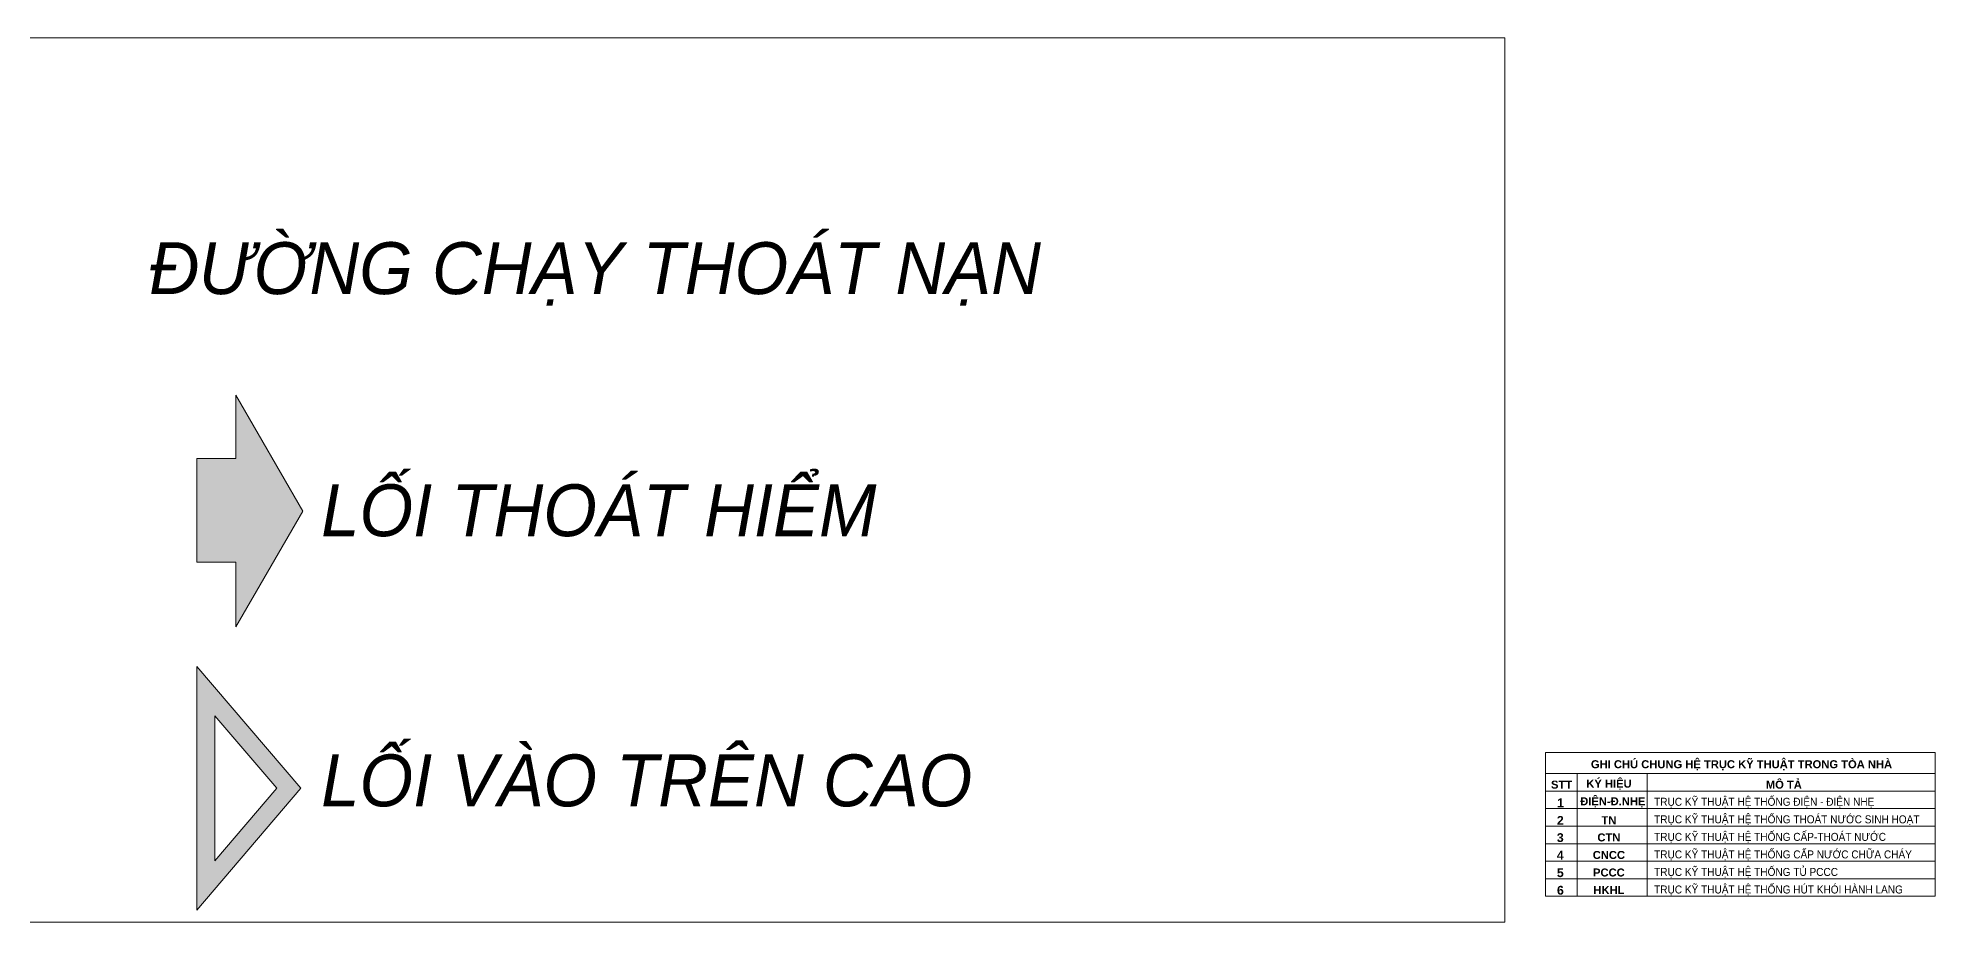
# Model space of a CAD drawing. Header units: millimetres. Extents: x 27447 to 251759, y -15958 to 82948.
# Drawn here: x 224733 to 251759, y 2600 to 15200 of the extents above; entities that cross this region are included whole.
import ezdxf

# ---------------------------------------------------------------- set-up
doc = ezdxf.new("R2010")
doc.units = ezdxf.units.MM
for name, color, linetype, lineweight in [('A-ANNO-NOTE', 131, 'Continuous', 9), ('A-DETL', 90, 'Continuous', 9), ('A-DETL-2', 90, 'Continuous', 18), ('A-DETL-THIN', 151, 'Continuous', 18), ('A-DETL-THIN-1', 151, 'Continuous', 9), ('G-ANNO-TEXT-1', 7, 'Continuous', 9)]:
    doc.layers.add(name, color=color, linetype=linetype, lineweight=lineweight)
doc.styles.add('Arial_12', font='arial_0.ttf', dxfattribs={"width": 0.95, "height": 740})
doc.styles.add('Arial_13', font='arial_0.ttf', dxfattribs={"height": 114})
doc.styles.add('Arial_14', font='arial_0.ttf', dxfattribs={"width": 0.9, "height": 114})
doc.styles.add('Arial_B_4', font='arialbd_0.ttf', dxfattribs={"height": 125.4})

# ---------------------------------------------------------------- blocks, each defined once
blk = doc.blocks.new('HDNDCT_MŨI TÊN THOÁT HIỂM 2 - HDNDCT_MŨI TÊN THOÁT HIỂM 2-1614706-GHI CHÚ_ĐƯỜNG THOÁT NẠN PCCC')
at = {"layer": 'A-ANNO-NOTE'}
blk.add_hatch(color=256, dxfattribs=at).paths.add_polyline_path([(18288, 8457), (17336, 6807), (17336, 7728), (16778, 7728), (16778, 9208), (17336, 9208), (17336, 10108)])
for p, q in [((18288, 8457), (17336, 10108)), ((17336, 10108), (17336, 9208)), ((17336, 9208), (16778, 9208)), ((16778, 9208), (16778, 7728)), ((17336, 6807), (18288, 8457)), ((16778, 7728), (17336, 7728)), ((17336, 7728), (17336, 6807))]:
    blk.add_line(p, q, dxfattribs=at)
blk = doc.blocks.new('HDNDCT_LỐI VÀO TRÊN CAO - HDNDCT_LỐI VÀO TRÊN CAO-1614699-GHI CHÚ_ĐƯỜNG THOÁT NẠN PCCC')
at = {"layer": 'A-ANNO-NOTE'}
h = blk.add_hatch(color=256, dxfattribs=at)
h.paths.add_polyline_path([(17918, 4507), (17037, 5540), (17037, 3474)])
h.paths.add_polyline_path([(16778, 6243), (18259, 4507), (16778, 2772)])
for p, q in [((16778, 6243), (16778, 2772)), ((18259, 4507), (16778, 6243)), ((17037, 3474), (17037, 5540)), ((17037, 5540), (17918, 4507)), ((16778, 2772), (18259, 4507)), ((17918, 4507), (17037, 3474))]:
    blk.add_line(p, q, dxfattribs=at)

msp = doc.modelspace()

# ---------------------------------------------------------------- linework, layer by layer
at = {"layer": 'A-DETL'}
for p, q in [((245632.2, 15200.1), (209752.2, 15200.1)), ((245632.2, 2600.1), (245632.2, 15200.1)), ((209752.2, 2600.1), (245632.2, 2600.1))]:
    msp.add_line(p, q, dxfattribs=at)
at = {"layer": 'A-DETL-2'}
for p, q in [((251758.9, 5017.2), (246208.9, 5017.2)), ((246208.9, 5017.2), (246208.9, 2967.2)), ((251758.9, 2967.2), (251758.9, 5017.2)), ((246208.9, 2967.2), (251758.9, 2967.2))]:
    msp.add_line(p, q, dxfattribs=at)
at = {"layer": 'A-DETL-THIN'}
for p, q in [((246208.9, 5017.2), (246208.9, 2967.2)), ((246208.9, 5017.2), (251758.9, 5017.2)), ((251758.9, 5017.2), (251758.9, 2967.2)), ((246208.9, 4717.2), (251758.9, 4717.2)), ((246658.9, 4717.2), (246658.9, 2967.2)), ((247658.9, 4717.2), (247658.9, 2967.2)), ((246208.9, 4467.2), (251758.9, 4467.2)), ((246208.9, 4217.2), (251758.9, 4217.2)), ((246208.9, 3967.2), (251758.9, 3967.2)), ((246208.9, 3717.2), (251758.9, 3717.2)), ((246208.9, 3467.2), (251758.9, 3467.2)), ((246208.9, 3217.2), (251758.9, 3217.2)), ((246208.9, 2967.2), (251758.9, 2967.2))]:
    msp.add_line(p, q, dxfattribs=at)
at = {"layer": 'A-DETL-THIN-1'}
for p, q in [((209752.2, 15200.1), (245632.2, 15200.1)), ((245632.2, 15200.1), (245632.2, 2600.1)), ((245632.2, 2600.1), (209752.2, 2600.1))]:
    msp.add_line(p, q, dxfattribs=at)

# ---------------------------------------------------------------- block references
at = {"layer": 'A-ANNO-NOTE'}
for name in ['HDNDCT_MŨI TÊN THOÁT HIỂM 2 - HDNDCT_MŨI TÊN THOÁT HIỂM 2-1614706-GHI CHÚ_ĐƯỜNG THOÁT NẠN PCCC', 'HDNDCT_LỐI VÀO TRÊN CAO - HDNDCT_LỐI VÀO TRÊN CAO-1614699-GHI CHÚ_ĐƯỜNG THOÁT NẠN PCCC']:
    msp.add_blockref(name, (210218.1, 0), dxfattribs=at)

# ---------------------------------------------------------------- texts
at = {"layer": 'G-ANNO-TEXT-1', "line_spacing_factor": 0.936439}
for s, insert, char_height, width, attachment_point, style in [('\\pt4464.05,8928.1,13392.15,17856.2,22320.25,26784.3,31248.35,35712.4,40176.45,44640.5,49104.55,53568.6,58032.65,62496.7,66960.75,71424.8,75888.85,80352.9,84816.95,89281,93745.05,98209.1,1.02673E+005,1.07137E+005,1.11601E+005,1.16065E+005,1.20529E+005,1.24993E+005,1.29457E+005,1.33922E+005,1.38386E+005,1.42850E+005;{\\fArial|b0|i1|c0|p34;ĐƯỜNG CHẠY THOÁT NẠN}', (226315.5, 12289), 740, 17044.235, 1, 'Arial_12'), ('\\pt4464.05,8928.1,13392.15,17856.2,22320.25,26784.3,31248.35,35712.4,40176.45,44640.5,49104.55,53568.6,58032.65,62496.7,66960.75,71424.8,75888.85,80352.9,84816.95,89281,93745.05,98209.1,1.02673E+005,1.07137E+005,1.11601E+005,1.16065E+005,1.20529E+005,1.24993E+005,1.29457E+005,1.33922E+005,1.38386E+005,1.42850E+005;{\\fArial|b0|i1|c0|p34;LỐI THOÁT HIỂM}', (228767.1, 8839), 740, 15065.29, 1, 'Arial_12'), ('\\pt4464.05,8928.1,13392.15,17856.2,22320.25,26784.3,31248.35,35712.4,40176.45,44640.5,49104.55,53568.6,58032.65,62496.7,66960.75,71424.8,75888.85,80352.9,84816.95,89281,93745.05,98209.1,1.02673E+005,1.07137E+005,1.11601E+005,1.16065E+005,1.20529E+005,1.24993E+005,1.29457E+005,1.33922E+005,1.38386E+005,1.42850E+005;{\\fArial|b0|i1|c0|p34;LỐI VÀO TRÊN CAO}', (228767.1, 4989), 740, 15065.29, 1, 'Arial_12'), ('\\pt723.9,1447.8,2171.7,2895.6,3619.5,4343.4,5067.3,5791.2,6515.1,7239,7962.9,8686.8,9410.7,10134.6,10858.5,11582.4,12306.3,13030.2,13754.1,14478,15201.9,15925.8,16649.7,17373.6,18097.5,18821.4,19545.3,20269.2,20993.1,21717,22440.9,23164.8;{\\fArial|b1|i0|c0|p34;GHI CHÚ CHUNG HỆ TRỤC KỸ THUẬT TRONG TÒA NHÀ}', (249001.7, 4834.8), 114, 5312.4, 5, 'Arial_13'), ('\\pt723.9,1447.8,2171.7,2895.6,3619.5,4343.4,5067.3,5791.2,6515.1,7239,7962.9,8686.8,9410.7,10134.6,10858.5,11582.4,12306.3,13030.2,13754.1,14478,15201.9,15925.8,16649.7,17373.6,18097.5,18821.4,19545.3,20269.2,20993.1,21717,22440.9,23164.8;{\\fArial|b1|i0|c0|p34;STT}', (246438.3, 4558), 114, 320.089, 5, 'Arial_13'), ('\\pt723.9,1447.8,2171.7,2895.6,3619.5,4343.4,5067.3,5791.2,6515.1,7239,7962.9,8686.8,9410.7,10134.6,10858.5,11582.4,12306.3,13030.2,13754.1,14478,15201.9,15925.8,16649.7,17373.6,18097.5,18821.4,19545.3,20269.2,20993.1,21717,22440.9,23164.8;{\\fArial|b1|i0|c0|p34;KÝ HIỆU}', (247113.1, 4558), 114, 709.08, 5, 'Arial_13'), ('\\pt723.9,1447.8,2171.7,2895.6,3619.5,4343.4,5067.3,5791.2,6515.1,7239,7962.9,8686.8,9410.7,10134.6,10858.5,11582.4,12306.3,13030.2,13754.1,14478,15201.9,15925.8,16649.7,17373.6,18097.5,18821.4,19545.3,20269.2,20993.1,21717,22440.9,23164.8;{\\fArial|b1|i0|c0|p34;MÔ TẢ}', (249604.5, 4558), 114, 682.29, 5, 'Arial_13'), ('\\pt723.90034,1447.79943,2171.69977,2895.60011,3619.50046,4343.39954,5067.29989,5791.20023,6515.10057,7238.99966,7962.9,8686.80034,9410.69943,10134.59977,10858.50011,11582.40046,12306.29954,13030.19989,13754.10023,14478.00057,15201.89966,15925.8,16649.70034,17373.59943,18097.49977,18821.40011,19545.30046,20269.19954,20993.09989,21717.00023,22440.90057,23164.79966;1', (246422.2, 4298.9), 125.4, 290.13, 5, 'Arial_B_4'), ('\\pt723.9,1447.8,2171.7,2895.6,3619.5,4343.4,5067.3,5791.2,6515.1,7239,7962.9,8686.8,9410.7,10134.6,10858.5,11582.4,12306.3,13030.2,13754.1,14478,15201.9,15925.8,16649.7,17373.6,18097.5,18821.4,19545.3,20269.2,20993.1,21717,22440.9,23164.8;{\\fArial|b1|i0|c0|p34;ĐIỆN-Đ.NHẸ}', (247168.1, 4306.9), 114, 954.18, 5, 'Arial_13'), ('\\pt651.51,1303.02,1954.53,2606.04,3257.55,3909.06,4560.57,5212.08,5863.59,6515.1,7166.61,7818.12,8469.63,9121.14,9772.65,10424.16,11075.67,11727.18,12378.69,13030.2,13681.71,14333.22,14984.73,15636.24,16287.75,16939.26,17590.77,18242.28,18893.79,19545.3,20196.81,20848.32;TRỤC KỸ THUẬT HỆ THỐNG ĐIỆN - ĐIỆN NHẸ', (247756.9, 4301.9), 114, 3759.777, 4, 'Arial_14'), ('\\pt723.90034,1447.79943,2171.69977,2895.60011,3619.50046,4343.39954,5067.29989,5791.20023,6515.10057,7238.99966,7962.9,8686.80034,9410.69943,10134.59977,10858.50011,11582.40046,12306.29954,13030.19989,13754.10023,14478.00057,15201.89966,15925.8,16649.70034,17373.59943,18097.49977,18821.40011,19545.30046,20269.19954,20993.09989,21717.00023,22440.90057,23164.79966;2', (246419.9, 4048.9), 125.4, 271.32, 5, 'Arial_B_4'), ('\\pt723.9,1447.8,2171.7,2895.6,3619.5,4343.4,5067.3,5791.2,6515.1,7239,7962.9,8686.8,9410.7,10134.6,10858.5,11582.4,12306.3,13030.2,13754.1,14478,15201.9,15925.8,16649.7,17373.6,18097.5,18821.4,19545.3,20269.2,20993.1,21717,22440.9,23164.8;{\\fArial|b1|i0|c0|p34;TN}', (247112.5, 4051.9), 114, 224.523, 5, 'Arial_13'), ('\\pt651.51,1303.02,1954.53,2606.04,3257.55,3909.06,4560.57,5212.08,5863.59,6515.1,7166.61,7818.12,8469.63,9121.14,9772.65,10424.16,11075.67,11727.18,12378.69,13030.2,13681.71,14333.22,14984.73,15636.24,16287.75,16939.26,17590.77,18242.28,18893.79,19545.3,20196.81,20848.32;TRỤC KỸ THUẬT HỆ THỐNG THOÁT NƯỚC SINH HOẠT', (247756.9, 4051.9), 114, 4136.319, 4, 'Arial_14'), ('\\pt723.90034,1447.79943,2171.69977,2895.60011,3619.50046,4343.39954,5067.29989,5791.20023,6515.10057,7238.99966,7962.9,8686.80034,9410.69943,10134.59977,10858.50011,11582.40046,12306.29954,13030.19989,13754.10023,14478.00057,15201.89966,15925.8,16649.70034,17373.59943,18097.49977,18821.40011,19545.30046,20269.19954,20993.09989,21717.00023,22440.90057,23164.79966;3', (246419.8, 3802.8), 125.4, 249.09, 5, 'Arial_B_4'), ('\\pt723.9,1447.8,2171.7,2895.6,3619.5,4343.4,5067.3,5791.2,6515.1,7239,7962.9,8686.8,9410.7,10134.6,10858.5,11582.4,12306.3,13030.2,13754.1,14478,15201.9,15925.8,16649.7,17373.6,18097.5,18821.4,19545.3,20269.2,20993.1,21717,22440.9,23164.8;{\\fArial|b1|i0|c0|p34;CTN}', (247112.3, 3805.8), 114, 342.541, 5, 'Arial_13'), ('\\pt651.51,1303.02,1954.53,2606.04,3257.55,3909.06,4560.57,5212.08,5863.59,6515.1,7166.61,7818.12,8469.63,9121.14,9772.65,10424.16,11075.67,11727.18,12378.69,13030.2,13681.71,14333.22,14984.73,15636.24,16287.75,16939.26,17590.77,18242.28,18893.79,19545.3,20196.81,20848.32;TRỤC KỸ THUẬT HỆ THỐNG CẤP-THOÁT NƯỚC', (247756.9, 3801.9), 114, 3763.368, 4, 'Arial_14'), ('\\pt723.90034,1447.79943,2171.69977,2895.60011,3619.50046,4343.39954,5067.29989,5791.20023,6515.10057,7238.99966,7962.9,8686.80034,9410.69943,10134.59977,10858.50011,11582.40046,12306.29954,13030.19989,13754.10023,14478.00057,15201.89966,15925.8,16649.70034,17373.59943,18097.49977,18821.40011,19545.30046,20269.19954,20993.09989,21717.00023,22440.90057,23164.79966;4', (246419.1, 3552.8), 125.4, 211.47, 5, 'Arial_B_4'), ('\\pt723.9,1447.8,2171.7,2895.6,3619.5,4343.4,5067.3,5791.2,6515.1,7239,7962.9,8686.8,9410.7,10134.6,10858.5,11582.4,12306.3,13030.2,13754.1,14478,15201.9,15925.8,16649.7,17373.6,18097.5,18821.4,19545.3,20269.2,20993.1,21717,22440.9,23164.8;{\\fArial|b1|i0|c0|p34;CNCC}', (247112.3, 3555.8), 114, 476.104, 5, 'Arial_13'), ('\\pt651.51,1303.02,1954.53,2606.04,3257.55,3909.06,4560.57,5212.08,5863.59,6515.1,7166.61,7818.12,8469.63,9121.14,9772.65,10424.16,11075.67,11727.18,12378.69,13030.2,13681.71,14333.22,14984.73,15636.24,16287.75,16939.26,17590.77,18242.28,18893.79,19545.3,20196.81,20848.32;TRỤC KỸ THUẬT HỆ THỐNG CẤP NƯỚC CHỮA CHÁY', (247756.9, 3551.9), 114, 3770.037, 4, 'Arial_14'), ('\\pt723.90034,1447.79943,2171.69977,2895.60011,3619.50046,4343.39954,5067.29989,5791.20023,6515.10057,7238.99966,7962.9,8686.80034,9410.69943,10134.59977,10858.50011,11582.40046,12306.29954,13030.19989,13754.10023,14478.00057,15201.89966,15925.8,16649.70034,17373.59943,18097.49977,18821.40011,19545.30046,20269.19954,20993.09989,21717.00023,22440.90057,23164.79966;5', (246419.7, 3302.8), 125.4, 218.88, 5, 'Arial_B_4'), ('\\pt723.9,1447.8,2171.7,2895.6,3619.5,4343.4,5067.3,5791.2,6515.1,7239,7962.9,8686.8,9410.7,10134.6,10858.5,11582.4,12306.3,13030.2,13754.1,14478,15201.9,15925.8,16649.7,17373.6,18097.5,18821.4,19545.3,20269.2,20993.1,21717,22440.9,23164.8;{\\fArial|b1|i0|c0|p34;PCCC}', (247112.3, 3305.8), 114, 468.62, 5, 'Arial_13'), ('\\pt651.51,1303.02,1954.53,2606.04,3257.55,3909.06,4560.57,5212.08,5863.59,6515.1,7166.61,7818.12,8469.63,9121.14,9772.65,10424.16,11075.67,11727.18,12378.69,13030.2,13681.71,14333.22,14984.73,15636.24,16287.75,16939.26,17590.77,18242.28,18893.79,19545.3,20196.81,20848.32;TRỤC KỸ THUẬT HỆ THỐNG TỦ PCCC', (247756.9, 3301.9), 114, 3719.25, 4, 'Arial_14'), ('\\pt723.90034,1447.79943,2171.69977,2895.60011,3619.50046,4343.39954,5067.29989,5791.20023,6515.10057,7238.99966,7962.9,8686.80034,9410.69943,10134.59977,10858.50011,11582.40046,12306.29954,13030.19989,13754.10023,14478.00057,15201.89966,15925.8,16649.70034,17373.59943,18097.49977,18821.40011,19545.30046,20269.19954,20993.09989,21717.00023,22440.90057,23164.79966;6', (246421.7, 3052.8), 125.4, 245.1, 5, 'Arial_B_4'), ('\\pt723.9,1447.8,2171.7,2895.6,3619.5,4343.4,5067.3,5791.2,6515.1,7239,7962.9,8686.8,9410.7,10134.6,10858.5,11582.4,12306.3,13030.2,13754.1,14478,15201.9,15925.8,16649.7,17373.6,18097.5,18821.4,19545.3,20269.2,20993.1,21717,22440.9,23164.8;{\\fArial|b1|i0|c0|p34;HKHL}', (247113, 3055.8), 114, 648.66, 5, 'Arial_13'), ('\\pt651.51,1303.02,1954.53,2606.04,3257.55,3909.06,4560.57,5212.08,5863.59,6515.1,7166.61,7818.12,8469.63,9121.14,9772.65,10424.16,11075.67,11727.18,12378.69,13030.2,13681.71,14333.22,14984.73,15636.24,16287.75,16939.26,17590.77,18242.28,18893.79,19545.3,20196.81,20848.32;TRỤC KỸ THUẬT HỆ THỐNG HÚT KHÓI HÀNH LANG', (247756.9, 3051.9), 114, 4211.217, 4, 'Arial_14')]:
    msp.add_mtext(s, dxfattribs=dict(at, insert=insert, char_height=char_height, width=width, attachment_point=attachment_point, style=style))

doc.saveas('drawing.dxf')
